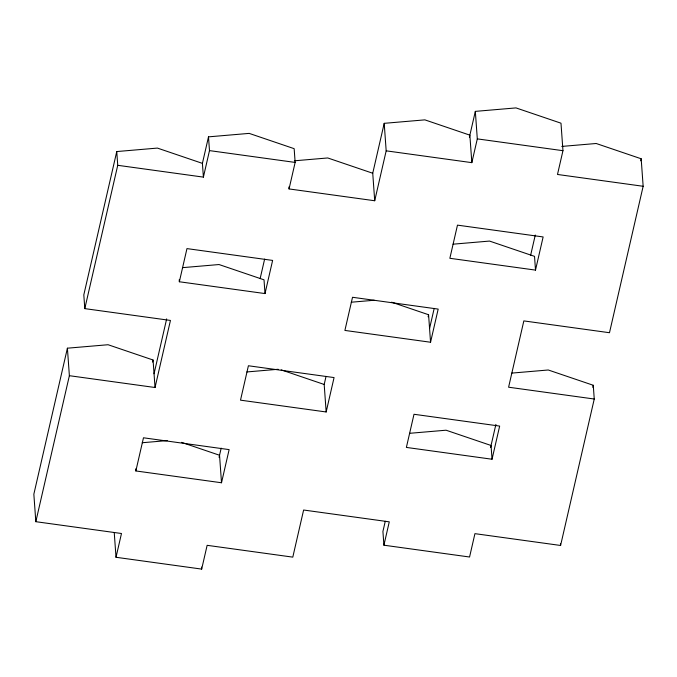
<?xml version="1.0" encoding="UTF-8"?>
<svg xmlns="http://www.w3.org/2000/svg" width="677" height="677" viewBox="0 0 677 677"><rect width="100%" height="100%" fill="white"/><g stroke="black" fill="none" stroke-linecap="round" stroke-linejoin="round"><path stroke-width="1.02" d="M67.404 348.19L69.376 375.693L155.033 387.506L153.061 360.003L108.075 344.728L67.404 348.19L33.85 494.185L35.822 521.688L121.479 533.501L116.012 557.281L201.67 569.095L207.137 545.323L292.794 557.137L303.618 510.018L389.275 521.84L383.91 545.197L469.567 557.01L474.932 533.654L560.59 545.467L594.254 399.024L593.264 385.272L548.277 369.989L511.778 373.103M116.749 151.555L117.739 165.306L203.396 177.12L202.406 163.369L157.419 148.085L116.749 151.555L83.813 294.867L84.794 308.619L170.452 320.433L155.033 387.506M35.822 521.688L69.376 375.693M84.794 308.619L117.739 165.306M152.587 362.068L153.061 360.003M154.051 373.755L166.66 318.875M202.406 163.369L208.499 136.856L249.17 133.386L294.156 148.669L295.147 162.421L289.054 188.934L374.711 200.747L386.178 150.836L384.206 123.332L424.877 119.863L469.863 135.146L471.835 162.649L386.178 150.836M135.857 470.947L143.473 437.791L229.131 449.613L221.514 482.76L135.857 470.947L135.713 468.907M179.346 281.759L186.962 248.603L272.619 260.417L265.003 293.573L179.346 281.759L179.202 279.796M203.396 177.12L209.489 150.607L208.499 136.856M219.069 457.313L221.184 448.123M260.137 278.628L264.631 259.096M326.162 411.971L334.066 377.571L248.408 365.758L240.504 400.158L326.162 411.971L324.19 384.468L326.043 376.37M374.711 200.747L372.739 173.244L384.206 123.332M428.118 316.794L428.583 314.737L391.594 302.179M469.398 137.194L475.33 111.375L516.001 107.905L560.988 123.189L562.959 150.692L557.493 174.463L643.15 186.277L609.486 332.72L523.837 320.906L508.596 387.21L594.254 399.024M385.255 521.29L382.92 531.445L383.91 545.197M429.573 328.489L434.185 308.399M430.555 342.24L438.18 309.093L352.522 297.279L344.898 330.427L430.555 342.24L428.583 314.737M471.835 162.649L477.302 138.878L475.33 111.375M530.573 255.525L535.279 235.046M490.58 447.522L495.902 424.394M492.035 459.234L499.66 426.087L414.002 414.273L406.378 447.421L492.035 459.234L491.053 445.483L446.067 430.208L409.568 433.314M535.507 270.106L543.132 236.95L457.474 225.136L449.858 258.292L535.507 270.106L534.525 256.355L489.539 241.071L453.04 244.185M640.704 160.821L641.178 158.773L596.192 143.499L561.775 146.427M592.79 387.32L593.264 385.272M294.377 160.804L327.744 157.961L372.739 173.244M182.528 267.652L219.026 264.538L264.013 279.821L265.003 293.573M351.27 302.213L374.212 300.258M246.868 371.944L278.154 369.278M142.229 442.733L167.253 440.6M477.302 138.878L562.959 150.692M209.489 150.607L295.147 162.421M281.2 369.862L324.19 384.468M181.554 442.352L219.543 455.257L221.514 482.76M641.178 158.773L643.15 186.277M560.446 543.504L560.59 545.467M288.91 186.97L289.054 188.934M201.526 567.055L201.67 569.095M114.261 532.833L116.012 557.281"/></g></svg>
